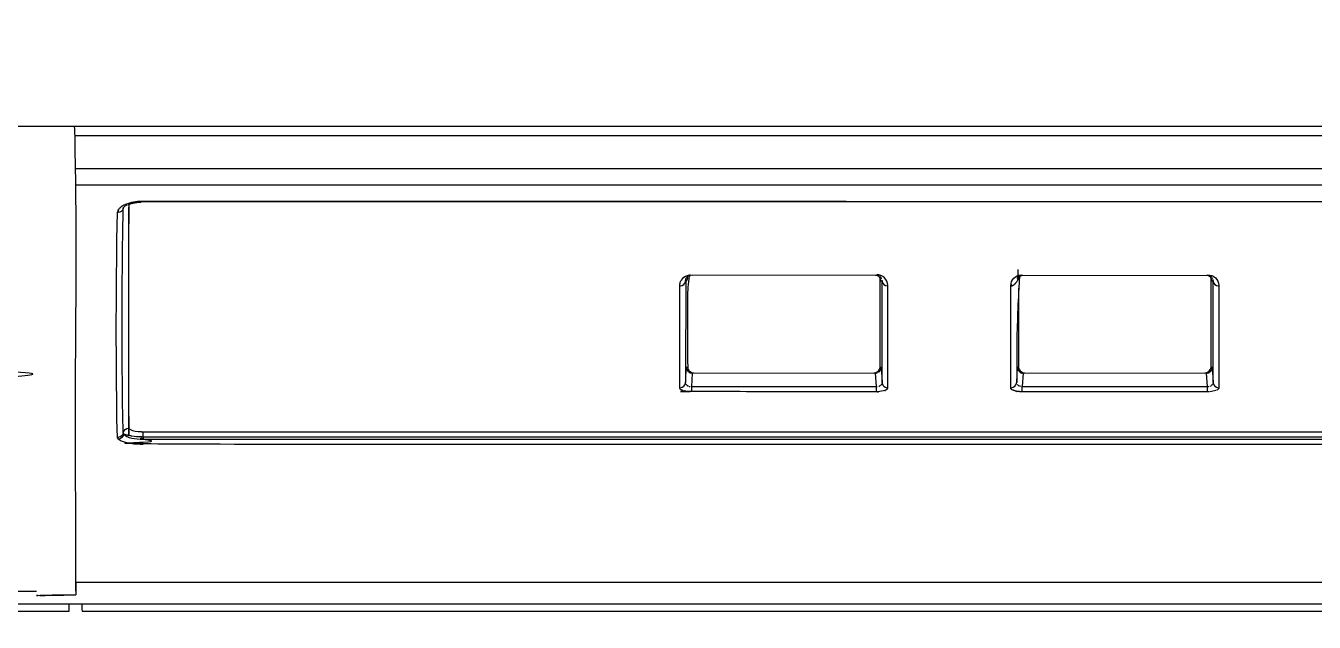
# Model space of a CAD drawing. Header units: millimetres. Extents: x 1291 to 5660, y 748 to 2981.
# Drawn here: x 3639.8 to 3705.2, y 1831.1 to 1861.4 of the extents above; entities that cross this region are included whole.
import ezdxf

# ---------------------------------------------------------------- set-up
doc = ezdxf.new("R2010")
doc.units = ezdxf.units.MM

msp = doc.modelspace()

# ---------------------------------------------------------------- linework, layer by layer
msp.add_line((3640.311, 1832.621), (3626.473, 1832.641))
for points in [[(3645.717, 1852.446), (3645.717, 1852.411)], [(3644.453, 1851.98), (3644.457, 1851.984), (3644.465, 1852.004), (3644.473, 1852.023), (3644.484, 1852.043), (3644.465, 1851.913), (3644.429, 1851.913)], [(3644.433, 1851.921), (3644.437, 1851.929)], [(3644.437, 1851.936), (3644.441, 1851.944)], [(3644.441, 1851.956), (3644.449, 1851.964)], [(3644.725, 1852.122), (3644.729, 1852.13)], [(3690.138, 1848.491), (3690.134, 1848.479), (3690.13, 1848.471), (3690.13, 1848.558), (3690.134, 1848.625), (3690.138, 1848.712), (3690.146, 1848.83), (3690.153, 1848.981)], [(3673.319, 1848.404), (3673.268, 1848.404), (3673.268, 1846.207), (3673.264, 1845.685), (3673.264, 1843.239)], [(3673.351, 1848.514), (3673.343, 1848.502), (3673.335, 1848.479), (3673.331, 1848.471), (3673.327, 1848.463), (3673.327, 1848.439), (3673.319, 1848.427)], [(3673.375, 1848.566), (3673.367, 1848.558), (3673.359, 1848.546), (3673.355, 1848.534)], [(3673.438, 1848.625), (3673.426, 1848.617), (3673.422, 1848.609), (3673.406, 1848.601)], [(3673.438, 1848.668), (3673.426, 1848.664)], [(3673.45, 1848.676), (3673.446, 1848.672)], [(3682.997, 1848.684), (3682.993, 1848.688), (3673.466, 1848.68), (3673.458, 1848.676)], [(3673.481, 1848.661), (3673.474, 1848.653), (3673.47, 1848.649)], [(3673.497, 1848.664), (3673.489, 1848.661)], [(3673.592, 1848.688), (3673.584, 1848.684)], [(3683.06, 1848.629), (3683.052, 1848.637), (3683.044, 1848.641), (3683.037, 1848.649)], [(3683.092, 1848.601), (3683.084, 1848.609), (3683.072, 1848.617)], [(3683.116, 1848.585), (3683.104, 1848.589)], [(3683.155, 1848.522), (3683.147, 1848.534), (3683.131, 1848.558), (3683.127, 1848.566), (3683.116, 1848.578)], [(3683.116, 1844.029), (3683.191, 1844.029), (3683.234, 1843.239), (3683.234, 1848.443)], [(3683.139, 1848.629), (3683.131, 1848.633)], [(3683.159, 1848.502), (3683.155, 1848.514)], [(3683.171, 1848.471), (3683.163, 1848.479), (3683.159, 1848.491)], [(3683.175, 1848.585), (3683.171, 1848.589), (3683.163, 1848.597)], [(3683.175, 1848.439), (3683.171, 1848.447)], [(3683.206, 1848.542), (3683.199, 1848.55), (3683.199, 1848.558), (3683.191, 1848.566)], [(3683.214, 1848.522), (3683.21, 1848.526), (3683.206, 1848.534)], [(3683.222, 1848.506), (3683.214, 1848.51)], [(3690.122, 1848.582), (3690.114, 1848.578), (3690.11, 1848.57), (3690.098, 1848.55), (3690.09, 1848.534)], [(3690.09, 1848.518), (3690.106, 1848.522)], [(3690.185, 1848.645), (3690.173, 1848.637), (3690.161, 1848.629), (3690.153, 1848.621), (3690.146, 1848.613), (3690.13, 1848.597)], [(3690.153, 1848.522), (3690.146, 1848.514), (3690.138, 1848.502)], [(3690.161, 1848.546), (3690.157, 1848.534)], [(3690.177, 1848.566), (3690.169, 1848.558)], [(3690.197, 1848.589), (3690.185, 1848.578)], [(3690.217, 1848.661), (3690.209, 1848.657), (3690.205, 1848.653)], [(3690.232, 1848.668), (3690.229, 1848.664)], [(3690.26, 1848.641), (3690.244, 1848.637), (3690.24, 1848.629)], [(3699.902, 1848.649), (3699.902, 1848.653), (3699.894, 1848.657), (3699.886, 1848.661), (3690.264, 1848.68)], [(3690.288, 1848.661), (3690.276, 1848.653)], [(3690.3, 1848.664), (3690.292, 1848.661)], [(3690.323, 1848.672), (3690.315, 1848.668)], [(3690.339, 1848.688), (3690.339, 1848.712)], [(3699.799, 1848.664), (3699.791, 1848.668)], [(3699.918, 1848.582), (3699.918, 1848.08), (3699.922, 1847.59), (3699.922, 1844.44), (3699.918, 1844.029), (3699.993, 1844.029), (3700.036, 1843.239), (3700.036, 1848.451), (3700.033, 1848.459)], [(3699.977, 1848.447), (3699.969, 1848.451)], [(3700.025, 1848.506), (3700.017, 1848.51)], [(3700.029, 1848.487), (3700.025, 1848.495)], [(3700.033, 1848.471), (3700.029, 1848.475)], [(3673.316, 1843.946), (3673.319, 1843.938), (3673.319, 1843.926), (3673.327, 1843.915)], [(3673.414, 1843.788), (3673.43, 1843.772)], [(3673.426, 1843.883), (3673.43, 1843.883)], [(3673.43, 1843.891), (3673.438, 1843.895)], [(3673.45, 1843.828), (3673.446, 1843.832), (3673.446, 1843.84), (3673.438, 1843.847)], [(3673.446, 1843.761), (3673.45, 1843.757)], [(3673.47, 1843.804), (3673.466, 1843.808), (3673.458, 1843.812)], [(3673.458, 1843.753), (3673.47, 1843.745), (3673.474, 1843.741), (3682.89, 1843.713)], [(3673.481, 1843.741), (3673.497, 1843.733)], [(3673.513, 1843.733), (3673.517, 1843.729), (3673.529, 1843.725)], [(3673.655, 1843.725), (3673.655, 1843.721)], [(3673.659, 1843.721), (3673.667, 1843.717), (3673.671, 1843.713)], [(3682.942, 1843.717), (3682.954, 1843.721)], [(3682.969, 1843.725), (3682.981, 1843.729), (3682.989, 1843.733)], [(3683.001, 1843.733), (3683.009, 1843.737)], [(3683.068, 1843.879), (3683.06, 1843.867), (3683.06, 1843.847), (3683.052, 1843.836), (3683.044, 1843.82), (3683.037, 1843.812), (3683.029, 1843.804)], [(3683.037, 1843.753), (3683.044, 1843.753)], [(3683.072, 1843.772), (3683.076, 1843.78), (3683.084, 1843.788), (3683.092, 1843.792), (3683.108, 1843.808), (3683.116, 1843.812)], [(3683.187, 1843.982), (3683.191, 1843.99)], [(3690.272, 1843.804), (3690.264, 1843.812), (3690.26, 1843.82), (3690.244, 1843.836), (3690.24, 1843.847), (3690.24, 1843.867), (3690.232, 1843.879)], [(3690.24, 1843.768), (3690.244, 1843.761), (3690.248, 1843.757), (3690.26, 1843.753), (3690.264, 1843.753), (3690.276, 1843.741), (3699.693, 1843.713)], [(3690.284, 1843.741), (3690.3, 1843.733)], [(3690.331, 1843.725), (3690.343, 1843.721)], [(3690.462, 1843.721), (3690.47, 1843.717), (3690.474, 1843.713)], [(3699.744, 1843.717), (3699.756, 1843.721)], [(3699.78, 1843.725), (3699.784, 1843.729), (3699.791, 1843.733)], [(3699.807, 1843.737), (3699.815, 1843.741), (3699.823, 1843.741), (3699.827, 1843.745), (3699.839, 1843.753), (3699.851, 1843.757)], [(3699.855, 1843.761), (3699.863, 1843.768)], [(3699.985, 1843.954), (3699.989, 1843.962), (3699.993, 1843.974)], [(3673.272, 1843.199), (3673.276, 1843.191)], [(3673.276, 1843.18), (3673.28, 1843.172)], [(3673.28, 1843.16), (3673.296, 1843.144), (3673.296, 1843.136), (3673.304, 1843.128)], [(3673.316, 1843.12), (3673.319, 1843.112), (3673.327, 1843.108), (3673.331, 1843.105)], [(3673.339, 1843.101), (3673.343, 1843.093)], [(3673.351, 1843.089), (3673.359, 1843.085), (3673.363, 1843.077), (3673.375, 1843.073), (3673.379, 1843.073), (3673.387, 1843.069), (3673.399, 1843.065)], [(3673.592, 1843.713), (3673.561, 1843.041), (3682.981, 1843.037), (3682.985, 1843.041)], [(3682.946, 1843.041), (3682.91, 1843.713)], [(3683.068, 1843.053), (3683.072, 1843.057), (3683.084, 1843.057), (3683.1, 1843.065), (3683.116, 1843.069), (3683.12, 1843.073)], [(3683.139, 1843.077), (3683.147, 1843.085)], [(3683.155, 1843.089), (3683.159, 1843.097), (3683.163, 1843.101)], [(3683.214, 1843.168), (3683.222, 1843.172)], [(3683.23, 1843.211), (3683.234, 1843.219)], [(3690.074, 1843.184), (3690.07, 1843.191)], [(3690.082, 1843.172), (3690.074, 1843.18)], [(3690.13, 1843.108), (3690.122, 1843.112), (3690.098, 1843.136), (3690.098, 1843.144)], [(3690.161, 1843.085), (3690.153, 1843.089), (3690.146, 1843.093)], [(3690.284, 1843.045), (3690.173, 1843.073)], [(3690.197, 1843.065), (3690.185, 1843.069)], [(3690.394, 1843.713), (3690.355, 1843.041), (3699.784, 1843.037), (3699.788, 1843.041)], [(3699.748, 1843.041), (3699.712, 1843.713)], [(3699.902, 1843.065), (3699.918, 1843.069), (3699.926, 1843.073)], [(3699.934, 1843.073), (3699.942, 1843.077), (3699.946, 1843.085), (3699.95, 1843.089), (3699.961, 1843.097)], [(3699.969, 1843.105), (3699.985, 1843.12)], [(3700.001, 1843.132), (3700.001, 1843.136), (3700.005, 1843.148), (3700.013, 1843.152), (3700.017, 1843.16)], [(3700.017, 1843.168), (3700.025, 1843.172)], [(3700.029, 1843.188), (3700.033, 1843.195)], [(3700.033, 1843.203), (3700.036, 1843.211)], [(3672.972, 1842.946), (3672.968, 1842.95)], [(3672.995, 1842.907), (3672.984, 1842.919)], [(3673.007, 1842.895), (3673.003, 1842.903)], [(3673.11, 1842.84), (3673.098, 1842.848), (3673.086, 1842.852), (3673.074, 1842.856), (3673.067, 1842.86), (3673.051, 1842.867), (3673.043, 1842.871), (3673.031, 1842.879), (3673.027, 1842.883), (3673.019, 1842.891)], [(3673.142, 1842.828), (3673.13, 1842.828), (3673.122, 1842.836)], [(3673.446, 1843.049), (3673.45, 1843.045), (3673.481, 1843.045), (3673.489, 1843.041)], [(3673.545, 1843.037), (3673.561, 1843.041), (3673.561, 1842.769)], [(3682.946, 1842.769), (3682.946, 1843.041), (3682.954, 1843.037)], [(3689.774, 1842.95), (3689.77, 1842.958)], [(3690.229, 1843.053), (3690.221, 1843.057), (3690.217, 1843.061), (3690.205, 1843.065)], [(3690.252, 1843.045), (3690.244, 1843.049)], [(3690.323, 1843.037), (3690.315, 1843.041)], [(3699.823, 1842.773), (3699.815, 1842.769), (3690.355, 1842.769), (3690.355, 1843.041), (3690.347, 1843.037)], [(3699.748, 1842.769), (3699.748, 1843.041), (3699.756, 1843.037)], [(3699.807, 1843.041), (3699.815, 1843.045)], [(3699.87, 1843.053), (3699.878, 1843.057), (3699.886, 1843.057)], [(3700.289, 1842.895), (3700.281, 1842.887), (3700.274, 1842.883), (3700.262, 1842.875), (3700.258, 1842.867), (3700.234, 1842.856), (3700.218, 1842.852)], [(3644.425, 1840.453), (3644.465, 1840.37), (3644.457, 1840.374), (3644.453, 1840.386), (3644.449, 1840.394), (3644.441, 1840.402)], [(3644.741, 1840.643), (3644.733, 1840.647), (3644.729, 1840.655), (3644.725, 1840.658)], [(3644.757, 1840.627), (3644.749, 1840.627), (3644.757, 1840.619), (3644.765, 1840.603), (3644.777, 1840.595), (3644.781, 1840.587), (3644.797, 1840.579), (3644.801, 1840.568), (3644.808, 1840.556)], [(3645.042, 1840.88), (3644.974, 1840.927), (3645.018, 1840.931)], [(3642.303, 1833.075), (3642.319, 1832.455)], [(3641.951, 1832.004), (3641.951, 1831.609), (3043.698, 1831.609), (3043.698, 1832.004)]]:
    msp.add_lwpolyline(points)
for points in [[(3644.437, 1840.41), (3644.433, 1840.421), (3644.429, 1840.429), (3644.425, 1840.433), (3644.425, 1840.453), (3644.401, 1841.366, -0.007779), (3644.401, 1850.51), (3644.425, 1851.877), (3644.425, 1851.897)], [(3644.725, 1840.666), (3644.718, 1840.674), (3644.718, 1840.69), (3644.694, 1841.599, -0.00714), (3644.694, 1850.731), (3644.718, 1852.098), (3644.718, 1852.106), (3644.725, 1852.11), (3644.718, 1852.098), (3644.714, 1852.083), (3644.718, 1852.118)], [(3683.009, 1848.661, 0.07213), (3682.922, 1848.684), (3682.91, 1848.688)], [(3690.122, 1848.538), (3690.146, 1848.57), (3690.177, 1848.605), (3690.221, 1848.661), (3690.177, 1848.028, 0.012412), (3690.07, 1844.681), (3690.07, 1843.239), (3690.106, 1844.029), (3690.185, 1844.029), (3690.177, 1848.028)]]:
    msp.add_lwpolyline(points, format="xyb")
msp.add_arc((3683.297, 1843.056), 0.251, 317.83735, 341.00419)
for points, weights, knots in [([(2945.95, 1884.577), (2945.953, 1882.787), (2945.956, 1880.997), (2945.958, 1879.207), (2945.01, 1866.048), (2950.586, 1853.9), (2963.397, 1849.237), (2963.617, 1849.172), (2963.837, 1849.106), (2964.057, 1849.04), (2964.108, 1849.027), (2964.159, 1849.014), (2964.211, 1849), (2964.594, 1848.89), (2965.855, 1848.728), (2966.033, 1849.245), (2966.035, 1849.264), (2966.038, 1849.282), (2966.04, 1849.301), (2966.042, 1849.324), (2966.043, 1849.348), (2966.044, 1849.372), (2966.084, 1850.217), (2966.116, 1851.063), (2966.155, 1851.909), (2966.156, 1851.943), (2966.158, 1851.977), (2966.159, 1852.012), (2966.164, 1852.075), (2966.17, 1852.138), (2966.175, 1852.201), (2966.479, 1854.79), (2971.324, 1855.564), (2973.165, 1855.9), (2973.455, 1855.943), (2973.745, 1855.987), (2974.035, 1856.03), (2974.16, 1856.047), (2974.285, 1856.065), (2974.41, 1856.082), (2975.461, 1856.209), (2976.517, 1856.275), (2977.575, 1856.279), (2977.712, 1856.279), (2977.849, 1856.279), (2977.986, 1856.279), (2978.143, 1856.277), (2978.3, 1856.274), (2978.456, 1856.271), (2979.717, 1856.258), (2980.978, 1856.249), (2982.238, 1856.244), (3233.894, 1856.244), (3485.55, 1856.244), (3737.206, 1856.244), (3738.465, 1856.249), (3739.724, 1856.258), (3740.983, 1856.271), (3741.143, 1856.274), (3741.302, 1856.277), (3741.461, 1856.279), (3741.596, 1856.279), (3741.73, 1856.279), (3741.864, 1856.279), (3742.92, 1856.275), (3743.974, 1856.209), (3745.022, 1856.082), (3745.146, 1856.065), (3745.269, 1856.047), (3745.393, 1856.03), (3745.683, 1855.988), (3745.973, 1855.946), (3746.263, 1855.904), (3748.128, 1855.56), (3752.945, 1854.797), (3753.273, 1852.201), (3753.278, 1852.138), (3753.283, 1852.075), (3753.289, 1852.012), (3753.291, 1851.955), (3753.294, 1851.898), (3753.297, 1851.842), (3753.32, 1850.996), (3753.376, 1850.154), (3753.403, 1849.313), (3753.406, 1849.309), (3753.409, 1849.305), (3753.411, 1849.301), (3753.411, 1849.282), (3753.411, 1849.264), (3753.411, 1849.245), (3753.613, 1848.724), (3754.834, 1848.89), (3755.233, 1849), (3755.286, 1849.014), (3755.338, 1849.027), (3755.391, 1849.04), (3755.606, 1849.104), (3755.82, 1849.169), (3756.035, 1849.234), (3770.3, 1854.624), (3774.612, 1867.514), (3773.493, 1881.866)], [1, 1, 1, 1, 1, 1, 1, 1, 1, 1, 1, 1, 1, 1, 1, 1, 1, 1, 1, 1, 1, 1, 1, 1, 1, 1, 1, 1, 1, 1, 1, 1, 1, 1, 1, 1, 1, 1, 1, 1, 0.998881785137, 0.998881785137, 1, 1, 1, 1, 1, 1, 1, 0.999996748619, 0.999996748619, 1, 1, 1, 1, 0.999996717854, 0.999996717854, 1, 1, 1, 1, 1, 1, 1, 0.998867150315, 0.998867150315, 1, 1, 1, 1, 1, 1, 1, 1, 1, 1, 1, 1, 1, 1, 1, 1, 1, 1, 1, 1, 1, 1, 1, 1, 1, 1, 1, 1, 1, 1, 1, 1, 1, 1, 1, 1, 1], [0, 0, 0, 0, 1, 1, 1, 2, 2, 2, 3, 3, 3, 4, 4, 4, 5, 5, 5, 6, 6, 6, 7, 7, 7, 8, 8, 8, 9, 9, 9, 10, 10, 10, 11, 11, 11, 12, 12, 12, 13, 13, 13, 13.115855, 13.115855, 13.115855, 14.115855, 14.115855, 14.115855, 15.115855, 15.115855, 15.115855, 15.122101, 15.122101, 15.122101, 16.122101, 16.122101, 16.122101, 16.128377, 16.128377, 16.128377, 17.128377, 17.128377, 17.128377, 18.128377, 18.128377, 18.128377, 18.244988, 18.244988, 18.244988, 19.244988, 19.244988, 19.244988, 20.244988, 20.244988, 20.244988, 21.244988, 21.244988, 21.244988, 22.244988, 22.244988, 22.244988, 23.244988, 23.244988, 23.244988, 24.244988, 24.244988, 24.244988, 25.244988, 25.244988, 25.244988, 26.244988, 26.244988, 26.244988, 27.244988, 27.244988, 27.244988, 28.244988, 28.244988, 28.244988, 29.244988, 29.244988, 29.244988, 30.244988, 30.244988, 30.244988, 30.244988]), ([(3745.777, 1855.777), (3745.69, 1855.78), (3745.603, 1855.783), (3745.516, 1855.785), (3743.708, 1855.825), (3741.899, 1855.833), (3740.09, 1855.809), (3739.978, 1855.806), (3739.866, 1855.804), (3739.754, 1855.801), (3739.721, 1855.8), (3739.688, 1855.799), (3739.656, 1855.797), (3739.488, 1855.797), (3739.321, 1855.793), (3739.154, 1855.785), (3738.959, 1855.785), (3738.764, 1855.785), (3738.569, 1855.785), (3737.83, 1855.77), (3737.091, 1855.789), (3736.352, 1855.773), (3704.992, 1855.773), (3673.632, 1855.773), (3642.271, 1855.773)], [1, 1, 1, 1, 0.99989810619, 0.99989810619, 1, 1, 1, 1, 1, 1, 1, 0.999814232888, 0.999814232888, 1, 1, 1, 1, 1, 1, 1, 1, 1, 1], [0, 0, 0, 0, 1, 1, 1, 1.034968, 1.034968, 1.034968, 2.034968, 2.034968, 2.034968, 3.034968, 3.034968, 3.034968, 3.082183, 3.082183, 3.082183, 4.082183, 4.082183, 4.082183, 5.082183, 5.082183, 5.082183, 6.082183, 6.082183, 6.082183, 6.082183]), ([(3645.042, 1840.884), (3645.039, 1840.885), (3645.036, 1840.886), (3645.034, 1840.888), (3645.031, 1840.89), (3645.028, 1840.893), (3645.026, 1840.896), (3645.024, 1840.897), (3645.023, 1840.898), (3645.022, 1840.9), (3645.021, 1840.902), (3645.019, 1840.905), (3645.018, 1840.907), (3645.018, 1840.915), (3645.018, 1840.923), (3645.018, 1840.931), (3645.01, 1841.233), (3645.002, 1841.534), (3644.994, 1841.836), (3644.943, 1844.869), (3644.943, 1847.903), (3644.994, 1850.937), (3645.002, 1851.391), (3645.01, 1851.846), (3645.018, 1852.3), (3644.992, 1852.292), (3644.965, 1852.284), (3644.939, 1852.276), (3644.96, 1852.284), (3644.981, 1852.292), (3645.002, 1852.3), (3645.192, 1852.363), (3645.429, 1852.411), (3645.626, 1852.411)], [1, 1, 1, 1, 1, 1, 1, 1, 1, 1, 1, 1, 1, 1, 1, 1, 1, 1, 1, 0.999904415175, 0.999904415175, 1, 1, 1, 1, 1, 1, 1, 1, 1, 1, 1, 1, 1], [0, 0, 0, 0, 1, 1, 1, 2, 2, 2, 3, 3, 3, 4, 4, 4, 5, 5, 5, 6, 6, 6, 6.033868, 6.033868, 6.033868, 7.033868, 7.033868, 7.033868, 8.033868, 8.033868, 8.033868, 9.033868, 9.033868, 9.033868, 10.033868, 10.033868, 10.033868, 10.033868]), ([(3690.355, 1842.769), (3690.298, 1842.769), (3690.241, 1842.773), (3690.185, 1842.781), (3690.175, 1842.781), (3690.164, 1842.781), (3690.153, 1842.781), (3690.115, 1842.788), (3690.077, 1842.796), (3690.039, 1842.804), (3690.032, 1842.806), (3690.026, 1842.807), (3690.019, 1842.808), (3690.015, 1842.808), (3690.011, 1842.808), (3690.007, 1842.808), (3690.002, 1842.811), (3689.997, 1842.813), (3689.991, 1842.816), (3689.961, 1842.827), (3689.931, 1842.837), (3689.901, 1842.848), (3689.897, 1842.849), (3689.893, 1842.85), (3689.889, 1842.852), (3689.862, 1842.866), (3689.836, 1842.881), (3689.81, 1842.895), (3689.808, 1842.898), (3689.807, 1842.9), (3689.806, 1842.903), (3689.803, 1842.904), (3689.8, 1842.906), (3689.798, 1842.907), (3689.795, 1842.91), (3689.793, 1842.912), (3689.79, 1842.915), (3689.787, 1842.916), (3689.785, 1842.918), (3689.782, 1842.919), (3689.782, 1842.921), (3689.782, 1842.924), (3689.782, 1842.927), (3689.779, 1842.929), (3689.777, 1842.932), (3689.774, 1842.935), (3689.771, 1844.672), (3689.769, 1846.409), (3689.766, 1848.147), (3689.781, 1848.148), (3689.795, 1848.149), (3689.81, 1848.151), (3689.98, 1848.182), (3690.138, 1848.439), (3690.193, 1848.585), (3690.202, 1848.61), (3690.211, 1848.636), (3690.221, 1848.661)], [1, 0.99850384045, 0.99850384045, 1, 1, 1, 1, 1, 1, 1, 1, 1, 1, 1, 1, 1, 1, 1, 1, 1, 1, 1, 1, 1, 1, 1, 1, 1, 1, 1, 1, 1, 1, 1, 1, 1, 1, 1, 1, 1, 1, 1, 1, 1, 1, 1, 1, 1, 1, 1, 1, 1, 1, 1, 1, 1, 1, 1], [0, 0, 0, 0, 0.134017, 0.134017, 0.134017, 1.134017, 1.134017, 1.134017, 2.134017, 2.134017, 2.134017, 3.134017, 3.134017, 3.134017, 4.134017, 4.134017, 4.134017, 5.134017, 5.134017, 5.134017, 6.134017, 6.134017, 6.134017, 7.134017, 7.134017, 7.134017, 8.134017, 8.134017, 8.134017, 9.134017, 9.134017, 9.134017, 10.134017, 10.134017, 10.134017, 11.134017, 11.134017, 11.134017, 12.134017, 12.134017, 12.134017, 13.134017, 13.134017, 13.134017, 14.134017, 14.134017, 14.134017, 15.134017, 15.134017, 15.134017, 16.134017, 16.134017, 16.134017, 17.134017, 17.134017, 17.134017, 18.134017, 18.134017, 18.134017, 18.134017]), ([(3638.897, 1833.079), (3638.865, 1834.047), (3638.877, 1835.02), (3638.869, 1835.988), (3638.869, 1837.771), (3638.869, 1839.555), (3638.869, 1841.338), (3638.87, 1841.454), (3638.872, 1841.57), (3638.873, 1841.686), (3638.873, 1842.45), (3638.873, 1843.214), (3638.873, 1843.978), (3425.036, 1843.978), (3211.198, 1843.978), (2997.361, 1843.978), (2997.361, 1843.841), (2997.361, 1843.704), (2997.361, 1843.567), (2997.362, 1843.434), (2997.364, 1843.301), (2997.365, 1843.168), (2997.365, 1842.446), (2997.365, 1841.724), (2997.365, 1841.002), (2997.366, 1840.89), (2997.368, 1840.778), (2997.369, 1840.666), (2997.369, 1839.107), (2997.369, 1837.547), (2997.369, 1835.988), (2997.37, 1835.018), (2997.36, 1834.049), (2997.341, 1833.079), (2997.339, 1833.036), (2997.336, 1832.992), (2997.333, 1832.949), (3211.219, 1832.953), (3425.106, 1832.957), (3638.992, 1832.961)], [1, 1, 1, 1, 1, 1, 1, 1, 1, 1, 1, 1, 1, 1, 1, 1, 1, 1, 1, 1, 1, 1, 1, 1, 1, 1, 1, 1, 1, 1, 1, 0.999965393649, 0.999965393649, 1, 1, 1, 1, 1, 1, 1], [0, 0, 0, 0, 1, 1, 1, 2, 2, 2, 3, 3, 3, 4, 4, 4, 5, 5, 5, 6, 6, 6, 7, 7, 7, 8, 8, 8, 9, 9, 9, 10, 10, 10, 10.020378, 10.020378, 10.020378, 11.020378, 11.020378, 11.020378, 12.020378, 12.020378, 12.020378, 12.020378]), ([(3699.874, 1843.772), (3699.876, 1843.775), (3699.877, 1843.778), (3699.878, 1843.78), (3699.881, 1843.783), (3699.884, 1843.786), (3699.886, 1843.788), (3699.89, 1843.789), (3699.894, 1843.791), (3699.898, 1843.792), (3699.899, 1843.795), (3699.901, 1843.797), (3699.902, 1843.8), (3699.942, 1843.832), (3699.934, 1843.82), (3699.95, 1843.859), (3699.951, 1843.863), (3699.952, 1843.867), (3699.953, 1843.871), (3699.956, 1843.875), (3699.959, 1843.879), (3699.961, 1843.883), (3699.973, 1843.905), (3699.981, 1843.929), (3699.985, 1843.954)], [1, 1, 1, 1, 1, 1, 1, 1, 1, 1, 1, 1, 1, 1, 1, 1, 1, 1, 1, 1, 1, 1, 0.992532724763, 0.992532724763, 1], [0, 0, 0, 0, 1, 1, 1, 2, 2, 2, 3, 3, 3, 4, 4, 4, 5, 5, 5, 6, 6, 6, 7, 7, 7, 7.299625, 7.299625, 7.299625, 7.299625]), ([(3683.483, 1842.887), (3683.455, 1842.875), (3683.448, 1842.86), (3683.412, 1842.852), (3683.408, 1842.849), (3683.404, 1842.846), (3683.4, 1842.844), (3683.396, 1842.841), (3683.392, 1842.838), (3683.388, 1842.836), (3683.383, 1842.835), (3683.378, 1842.833), (3683.372, 1842.832), (3683.268, 1842.8), (3683.161, 1842.78), (3683.052, 1842.773), (3683.043, 1842.773), (3683.034, 1842.773), (3683.025, 1842.773), (3683.021, 1842.771), (3683.017, 1842.77), (3683.013, 1842.769), (3679.792, 1842.773), (3676.572, 1842.777), (3673.351, 1842.781), (3673.345, 1842.782), (3673.338, 1842.783), (3673.331, 1842.784), (3673.294, 1842.792), (3673.258, 1842.8), (3673.221, 1842.808), (3673.215, 1842.808), (3673.21, 1842.808), (3673.205, 1842.808), (3673.2, 1842.811), (3673.194, 1842.813), (3673.189, 1842.816), (3673.184, 1842.817), (3673.179, 1842.819), (3673.173, 1842.82)], [1, 1, 1, 1, 1, 1, 1, 1, 1, 1, 1, 1, 1, 0.995677077701, 0.995677077701, 1, 1, 1, 1, 1, 1, 1, 1, 1, 1, 1, 1, 1, 1, 1, 1, 1, 1, 1, 1, 1, 1, 1, 1, 1], [0, 0, 0, 0, 1, 1, 1, 2, 2, 2, 3, 3, 3, 4, 4, 4, 4.227884, 4.227884, 4.227884, 5.227884, 5.227884, 5.227884, 6.227884, 6.227884, 6.227884, 7.227884, 7.227884, 7.227884, 8.227884, 8.227884, 8.227884, 9.227884, 9.227884, 9.227884, 10.227884, 10.227884, 10.227884, 11.227884, 11.227884, 11.227884, 12.227884, 12.227884, 12.227884, 12.227884]), ([(3749.764, 1840.591), (3749.803, 1840.473), (3749.882, 1840.406), (3750.001, 1840.37), (3750.013, 1840.37), (3750.025, 1840.37), (3750.036, 1840.37), (3750.034, 1840.366), (3750.031, 1840.362), (3750.029, 1840.358), (3750.025, 1840.356), (3750.021, 1840.353), (3750.017, 1840.35), (3749.977, 1840.283), (3749.744, 1840.208), (3749.669, 1840.192), (3749.661, 1840.19), (3749.653, 1840.187), (3749.645, 1840.184), (3749.632, 1840.182), (3749.619, 1840.179), (3749.606, 1840.176), (3749.393, 1840.129), (3749.176, 1840.104), (3748.958, 1840.101), (3748.942, 1840.1), (3748.926, 1840.099), (3748.91, 1840.097), (3714.514, 1840.097), (3680.118, 1840.097), (3645.721, 1840.097), (3645.721, 1840.187), (3645.721, 1840.276), (3645.721, 1840.366), (3645.724, 1840.402), (3645.727, 1840.437), (3645.729, 1840.473), (3645.729, 1840.564), (3645.729, 1840.655), (3645.729, 1840.745)], [1, 1, 1, 1, 1, 1, 1, 1, 1, 1, 1, 1, 1, 1, 1, 1, 1, 1, 1, 1, 1, 1, 0.996583515563, 0.996583515563, 1, 1, 1, 1, 1, 1, 1, 1, 1, 1, 1, 1, 1, 1, 1, 1], [0, 0, 0, 0, 1, 1, 1, 2, 2, 2, 3, 3, 3, 4, 4, 4, 5, 5, 5, 6, 6, 6, 7, 7, 7, 7.202566, 7.202566, 7.202566, 8.202566, 8.202566, 8.202566, 9.202566, 9.202566, 9.202566, 10.202566, 10.202566, 10.202566, 11.202566, 11.202566, 11.202566, 12.202566, 12.202566, 12.202566, 12.202566])]:
    msp.add_rational_spline(points, weights, degree=3, knots=knots)
for points, knots in [([(3642.311, 1832.637), (3642.311, 1832.783), (3642.311, 1832.929), (3642.311, 1833.075), (3642.308, 1833.273), (3642.306, 1833.47), (3642.303, 1833.668), (3642.303, 1834.929), (3642.303, 1836.189), (3642.303, 1837.45), (3642.236, 1842.978), (3642.398, 1848.558), (3642.295, 1854.074), (3642.295, 1854.086), (3642.295, 1854.098), (3642.295, 1854.11), (3642.287, 1854.664), (3642.279, 1855.219), (3642.271, 1855.773), (3642.264, 1855.93), (3642.256, 1856.087), (3642.248, 1856.244)], [0, 0, 0, 0, 1, 1, 1, 2, 2, 2, 3, 3, 3, 4, 4, 4, 5, 5, 5, 6, 6, 6, 7, 7, 7, 7]), ([(3639.177, 1844.219), (3639.169, 1844.108), (3639.039, 1843.982), (3638.921, 1843.982), (3638.905, 1843.98), (3638.889, 1843.979), (3638.873, 1843.978), (3638.876, 1844.236), (3638.878, 1844.494), (3638.881, 1844.752), (3638.885, 1847.214), (3638.909, 1849.676), (3638.913, 1852.138), (3638.915, 1852.495), (3638.918, 1852.852), (3638.921, 1853.209), (3638.921, 1853.514), (3638.921, 1853.82), (3638.921, 1854.126), (3638.922, 1854.152), (3638.923, 1854.178), (3638.924, 1854.205), (3638.924, 1854.342), (3638.924, 1854.479), (3638.924, 1854.616), (3425.041, 1854.614), (3211.158, 1854.613), (2997.274, 1854.612), (2997.273, 1854.61), (2997.272, 1854.609), (2997.27, 1854.608), (2997.183, 1854.6), (2997.171, 1854.58), (2997.1, 1854.529)], [0, 0, 0, 0, 1, 1, 1, 2, 2, 2, 3, 3, 3, 4, 4, 4, 5, 5, 5, 6, 6, 6, 7, 7, 7, 8, 8, 8, 9, 9, 9, 10, 10, 10, 11, 11, 11, 11]), ([(3642.295, 1854.11), (3674.448, 1854.11), (3706.601, 1854.11), (3738.755, 1854.11), (3738.976, 1854.107), (3739.197, 1854.105), (3739.418, 1854.102), (3742.71, 1854.161), (3750.997, 1852.581), (3751.795, 1848.57), (3751.8, 1848.487), (3751.805, 1848.404), (3751.811, 1848.321), (3751.805, 1848.279), (3751.8, 1848.236), (3751.795, 1848.194), (3751.704, 1847.799), (3751.348, 1847.511), (3750.957, 1847.467), (3750.908, 1847.463), (3750.86, 1847.459), (3750.811, 1847.455)], [0, 0, 0, 0, 1, 1, 1, 2, 2, 2, 3, 3, 3, 4, 4, 4, 5, 5, 5, 6, 6, 6, 7, 7, 7, 7]), ([(2993.927, 1853.276), (2989.514, 1853.276), (2985.102, 1853.276), (2980.689, 1853.276), (2980.48, 1853.273), (2980.27, 1853.271), (2980.061, 1853.268), (2976.82, 1853.323), (2969.297, 1851.636), (2968.649, 1847.704), (2968.645, 1847.621), (2968.641, 1847.538), (2968.637, 1847.455), (2968.637, 1842.305), (2968.637, 1837.155), (2968.637, 1832.004), (3229.36, 1832.004), (3490.084, 1832.004), (3750.807, 1832.004), (3750.807, 1832.883), (3750.807, 1833.762), (3750.807, 1834.64), (3750.808, 1834.719), (3750.81, 1834.798), (3750.811, 1834.877), (3750.811, 1839.07), (3750.811, 1843.263), (3750.811, 1847.455), (3750.807, 1847.54), (3750.803, 1847.624), (3750.799, 1847.708), (3750.119, 1851.652), (3742.635, 1853.32), (3739.383, 1853.268), (3739.173, 1853.271), (3738.964, 1853.273), (3738.755, 1853.276), (3706.607, 1853.276), (3674.459, 1853.276), (3642.311, 1853.276)], [0, 0, 0, 0, 1, 1, 1, 2, 2, 2, 3, 3, 3, 4, 4, 4, 5, 5, 5, 6, 6, 6, 7, 7, 7, 8, 8, 8, 9, 9, 9, 10, 10, 10, 11, 11, 11, 12, 12, 12, 13, 13, 13, 13]), ([(3645.67, 1852.442), (3645.686, 1852.444), (3645.702, 1852.445), (3645.717, 1852.446), (3676.074, 1852.446), (3706.43, 1852.446), (3736.787, 1852.446), (3736.987, 1852.445), (3737.187, 1852.444), (3737.387, 1852.442), (3740.726, 1852.45), (3748.4, 1851.348), (3749.981, 1847.85), (3750.007, 1847.77), (3750.034, 1847.69), (3750.06, 1847.609), (3750.068, 1847.575), (3750.076, 1847.541), (3750.084, 1847.507), (3750.23, 1845.566), (3750.092, 1843.018), (3750.092, 1841.022), (3750.089, 1840.832), (3750.087, 1840.643), (3750.084, 1840.453), (3750.068, 1840.453), (3750.052, 1840.453), (3750.036, 1840.453), (3749.906, 1840.489), (3749.847, 1840.528), (3749.791, 1840.655)], [0, 0, 0, 0, 1, 1, 1, 2, 2, 2, 3, 3, 3, 4, 4, 4, 5, 5, 5, 6, 6, 6, 7, 7, 7, 8, 8, 8, 9, 9, 9, 10, 10, 10, 10]), ([(3749.744, 1847.807), (3749.741, 1847.806), (3749.739, 1847.804), (3749.736, 1847.803), (3749.714, 1847.879), (3749.691, 1847.956), (3749.669, 1848.032), (3748.262, 1851.344), (3740.446, 1852.478), (3737.375, 1852.411), (3706.765, 1852.421), (3676.154, 1852.432), (3645.543, 1852.442), (3645.271, 1852.419), (3644.986, 1852.371), (3644.741, 1852.245), (3644.714, 1852.229), (3644.686, 1852.213), (3644.658, 1852.197), (3644.599, 1852.158), (3644.548, 1852.11), (3644.5, 1852.059)], [0, 0, 0, 0, 1, 1, 1, 2, 2, 2, 3, 3, 3, 4, 4, 4, 5, 5, 5, 6, 6, 6, 7, 7, 7, 7]), ([(3644.733, 1852.13), (3644.735, 1852.133), (3644.736, 1852.135), (3644.737, 1852.138), (3644.745, 1852.174), (3644.887, 1852.253), (3644.915, 1852.268)], [0, 0, 0, 0, 1, 1, 1, 2, 2, 2, 2]), ([(3644.714, 1852.063), (3644.67, 1851.968), (3644.575, 1851.885), (3644.465, 1851.881), (3644.451, 1851.88), (3644.438, 1851.878), (3644.425, 1851.877)], [0, 0, 0, 0, 1, 1, 1, 2, 2, 2, 2]), ([(3672.98, 1842.935), (3672.977, 1842.936), (3672.974, 1842.937), (3672.972, 1842.939), (3672.969, 1844.685), (3672.966, 1846.432), (3672.964, 1848.178), (3672.966, 1848.2), (3672.969, 1848.221), (3672.972, 1848.242), (3672.974, 1848.252), (3672.977, 1848.263), (3672.98, 1848.273), (3672.982, 1848.284), (3672.985, 1848.294), (3672.988, 1848.305), (3672.99, 1848.317), (3672.993, 1848.329), (3672.995, 1848.34), (3673.006, 1848.362), (3673.017, 1848.383), (3673.027, 1848.404), (3673.032, 1848.413), (3673.038, 1848.422), (3673.043, 1848.431), (3673.051, 1848.443), (3673.059, 1848.455), (3673.067, 1848.467), (3673.069, 1848.472), (3673.072, 1848.477), (3673.074, 1848.483), (3673.08, 1848.488), (3673.085, 1848.493), (3673.09, 1848.499), (3673.094, 1848.504), (3673.098, 1848.509), (3673.102, 1848.514), (3673.189, 1848.625), (3673.323, 1848.688), (3673.458, 1848.708), (3673.47, 1848.709), (3673.481, 1848.711), (3673.493, 1848.712)], [0, 0, 0, 0, 1, 1, 1, 2, 2, 2, 3, 3, 3, 4, 4, 4, 5, 5, 5, 6, 6, 6, 7, 7, 7, 8, 8, 8, 9, 9, 9, 10, 10, 10, 11, 11, 11, 12, 12, 12, 13, 13, 13, 14, 14, 14, 14]), ([(3672.964, 1842.974), (3672.978, 1842.975), (3672.993, 1842.977), (3673.007, 1842.978), (3673.118, 1842.982), (3673.248, 1843.097), (3673.26, 1843.203), (3673.262, 1843.215), (3673.263, 1843.227), (3673.264, 1843.239), (3673.277, 1843.502), (3673.29, 1843.766), (3673.304, 1844.029), (3673.331, 1844.029), (3673.359, 1844.029), (3673.387, 1844.029), (3673.385, 1844.166), (3673.384, 1844.303), (3673.383, 1844.44), (3673.383, 1845.49), (3673.383, 1846.54), (3673.383, 1847.59), (3673.384, 1847.753), (3673.385, 1847.916), (3673.387, 1848.08), (3673.41, 1848.269), (3673.434, 1848.459), (3673.458, 1848.649)], [0, 0, 0, 0, 1, 1, 1, 2, 2, 2, 3, 3, 3, 4, 4, 4, 5, 5, 5, 6, 6, 6, 7, 7, 7, 8, 8, 8, 9, 9, 9, 9]), ([(3672.964, 1848.147), (3672.978, 1848.147), (3672.993, 1848.147), (3673.007, 1848.147), (3673.114, 1848.151), (3673.252, 1848.261), (3673.26, 1848.364), (3673.263, 1848.377), (3673.265, 1848.391), (3673.268, 1848.404), (3673.267, 1848.409), (3673.265, 1848.414), (3673.264, 1848.419), (3673.265, 1848.423), (3673.267, 1848.427), (3673.268, 1848.431), (3673.272, 1848.479), (3673.28, 1848.526), (3673.304, 1848.57), (3673.306, 1848.572), (3673.309, 1848.575), (3673.312, 1848.578), (3673.314, 1848.579), (3673.317, 1848.58), (3673.319, 1848.582), (3673.351, 1848.621), (3673.347, 1848.613), (3673.383, 1848.645)], [0, 0, 0, 0, 1, 1, 1, 2, 2, 2, 3, 3, 3, 4, 4, 4, 5, 5, 5, 6, 6, 6, 7, 7, 7, 8, 8, 8, 9, 9, 9, 9]), ([(3683.116, 1848.582), (3683.116, 1848.092), (3683.116, 1847.602), (3683.116, 1847.112), (3683.117, 1846.955), (3683.118, 1846.798), (3683.12, 1846.641), (3683.12, 1846.047), (3683.12, 1845.453), (3683.12, 1844.859), (3683.118, 1844.719), (3683.117, 1844.58), (3683.116, 1844.44), (3683.116, 1844.287), (3683.116, 1844.135), (3683.116, 1843.982), (3683.104, 1843.847), (3682.993, 1843.733), (3682.859, 1843.717), (3682.846, 1843.716), (3682.832, 1843.714), (3682.819, 1843.713)], [0, 0, 0, 0, 1, 1, 1, 2, 2, 2, 3, 3, 3, 4, 4, 4, 5, 5, 5, 6, 6, 6, 7, 7, 7, 7]), ([(3683.234, 1843.239), (3683.235, 1843.227), (3683.237, 1843.215), (3683.238, 1843.203), (3683.274, 1843.073), (3683.361, 1842.998), (3683.491, 1842.978), (3683.505, 1842.977), (3683.52, 1842.975), (3683.534, 1842.974), (3683.534, 1844.698), (3683.534, 1846.423), (3683.534, 1848.147), (3683.533, 1848.157), (3683.532, 1848.168), (3683.53, 1848.178), (3683.523, 1848.475), (3683.262, 1848.724), (3682.965, 1848.712), (3682.965, 1848.704), (3682.965, 1848.696), (3682.965, 1848.688)], [0, 0, 0, 0, 1, 1, 1, 2, 2, 2, 3, 3, 3, 4, 4, 4, 5, 5, 5, 6, 6, 6, 7, 7, 7, 7]), ([(3683.08, 1848.661), (3683.077, 1848.662), (3683.075, 1848.663), (3683.072, 1848.664), (3683.071, 1848.666), (3683.069, 1848.667), (3683.068, 1848.668), (3683.066, 1848.67), (3683.063, 1848.671), (3683.06, 1848.672), (3683.044, 1848.676), (3683.029, 1848.68), (3683.013, 1848.684)], [0, 0, 0, 0, 1, 1, 1, 2, 2, 2, 3, 3, 3, 4, 4, 4, 4]), ([(3683.175, 1848.404), (3683.195, 1848.404), (3683.214, 1848.404), (3683.234, 1848.404), (3683.235, 1848.391), (3683.237, 1848.377), (3683.238, 1848.364), (3683.27, 1848.242), (3683.372, 1848.167), (3683.491, 1848.147), (3683.505, 1848.147), (3683.52, 1848.147), (3683.534, 1848.147)], [0, 0, 0, 0, 1, 1, 1, 2, 2, 2, 3, 3, 3, 4, 4, 4, 4]), ([(3690.394, 1848.688), (3690.391, 1848.687), (3690.387, 1848.686), (3690.383, 1848.684), (3690.367, 1848.68), (3690.351, 1848.68), (3690.331, 1848.676)], [0, 0, 0, 0, 1, 1, 1, 2, 2, 2, 2]), ([(3699.788, 1848.668), (3699.785, 1848.67), (3699.782, 1848.671), (3699.78, 1848.672), (3699.777, 1848.674), (3699.774, 1848.675), (3699.772, 1848.676), (3699.756, 1848.68), (3699.74, 1848.68), (3699.72, 1848.684), (3699.718, 1848.686), (3699.715, 1848.687), (3699.712, 1848.688)], [0, 0, 0, 0, 1, 1, 1, 2, 2, 2, 3, 3, 3, 4, 4, 4, 4]), ([(3699.768, 1848.688), (3699.768, 1848.696), (3699.768, 1848.704), (3699.768, 1848.712), (3700.064, 1848.72), (3700.325, 1848.471), (3700.333, 1848.178), (3700.334, 1848.168), (3700.335, 1848.157), (3700.337, 1848.147), (3700.337, 1846.42), (3700.337, 1844.693), (3700.337, 1842.966), (3700.335, 1842.964), (3700.334, 1842.961), (3700.333, 1842.958)], [0, 0, 0, 0, 1, 1, 1, 2, 2, 2, 3, 3, 3, 4, 4, 4, 5, 5, 5, 5]), ([(3699.969, 1848.471), (3699.968, 1848.473), (3699.967, 1848.476), (3699.965, 1848.479), (3699.961, 1848.506), (3699.95, 1848.534), (3699.934, 1848.558), (3699.931, 1848.56), (3699.928, 1848.563), (3699.926, 1848.566), (3699.925, 1848.57), (3699.923, 1848.574), (3699.922, 1848.578), (3699.922, 1848.582), (3699.87, 1848.625), (3699.863, 1848.629), (3699.859, 1848.632), (3699.855, 1848.634), (3699.851, 1848.637), (3699.847, 1848.638), (3699.843, 1848.639), (3699.839, 1848.641), (3699.839, 1848.643), (3699.839, 1848.646), (3699.839, 1848.649)], [0, 0, 0, 0, 1, 1, 1, 2, 2, 2, 3, 3, 3, 4, 4, 4, 5, 5, 5, 6, 6, 6, 7, 7, 7, 8, 8, 8, 8]), ([(3700.017, 1848.526), (3700.015, 1848.529), (3700.014, 1848.531), (3700.013, 1848.534), (3699.997, 1848.55), (3700.009, 1848.558), (3699.977, 1848.585)], [0, 0, 0, 0, 1, 1, 1, 2, 2, 2, 2]), ([(3699.977, 1848.404), (3699.997, 1848.404), (3700.017, 1848.404), (3700.036, 1848.404), (3700.038, 1848.391), (3700.039, 1848.377), (3700.04, 1848.364), (3700.068, 1848.246), (3700.179, 1848.159), (3700.293, 1848.147), (3700.308, 1848.147), (3700.322, 1848.147), (3700.337, 1848.147)], [0, 0, 0, 0, 1, 1, 1, 2, 2, 2, 3, 3, 3, 4, 4, 4, 4]), ([(3690.485, 1843.713), (3690.47, 1843.714), (3690.454, 1843.716), (3690.438, 1843.717), (3690.288, 1843.749), (3690.217, 1843.836), (3690.185, 1843.982), (3690.185, 1844.773), (3690.185, 1845.565), (3690.185, 1846.357)], [0, 0, 0, 0, 1, 1, 1, 2, 2, 2, 3, 3, 3, 3]), ([(3673.327, 1843.903), (3673.33, 1843.899), (3673.333, 1843.895), (3673.335, 1843.891), (3673.337, 1843.888), (3673.338, 1843.886), (3673.339, 1843.883), (3673.341, 1843.879), (3673.342, 1843.875), (3673.343, 1843.871), (3673.367, 1843.836), (3673.363, 1843.84), (3673.391, 1843.808)], [0, 0, 0, 0, 1, 1, 1, 2, 2, 2, 3, 3, 3, 4, 4, 4, 4]), ([(3673.683, 1843.713), (3673.667, 1843.714), (3673.651, 1843.716), (3673.636, 1843.717), (3673.505, 1843.729), (3673.399, 1843.863), (3673.387, 1843.982), (3673.387, 1843.998), (3673.387, 1844.013), (3673.387, 1844.029)], [0, 0, 0, 0, 1, 1, 1, 2, 2, 2, 3, 3, 3, 3]), ([(3683.123, 1843.82), (3683.126, 1843.822), (3683.129, 1843.825), (3683.131, 1843.828), (3683.131, 1843.83), (3683.131, 1843.833), (3683.131, 1843.836), (3683.139, 1843.843), (3683.147, 1843.851), (3683.155, 1843.859), (3683.155, 1843.863), (3683.155, 1843.867), (3683.155, 1843.871), (3683.175, 1843.911), (3683.175, 1843.915), (3683.187, 1843.954)], [0, 0, 0, 0, 1, 1, 1, 2, 2, 2, 3, 3, 3, 4, 4, 4, 5, 5, 5, 5]), ([(3690.106, 1844.029), (3690.106, 1844.019), (3690.106, 1844.008), (3690.106, 1843.998), (3690.107, 1843.995), (3690.109, 1843.992), (3690.11, 1843.99), (3690.114, 1843.915), (3690.153, 1843.832), (3690.217, 1843.788), (3690.218, 1843.786), (3690.219, 1843.783), (3690.221, 1843.78), (3690.223, 1843.778), (3690.226, 1843.775), (3690.229, 1843.772)], [0, 0, 0, 0, 1, 1, 1, 2, 2, 2, 3, 3, 3, 4, 4, 4, 5, 5, 5, 5]), ([(3699.918, 1844.029), (3699.918, 1844.013), (3699.918, 1843.998), (3699.918, 1843.982), (3699.91, 1843.851), (3699.791, 1843.729), (3699.661, 1843.717), (3699.647, 1843.716), (3699.632, 1843.714), (3699.618, 1843.713)], [0, 0, 0, 0, 1, 1, 1, 2, 2, 2, 3, 3, 3, 3]), ([(3699.87, 1843.899), (3699.865, 1843.888), (3699.86, 1843.878), (3699.855, 1843.867), (3699.791, 1843.753), (3699.772, 1843.745), (3699.645, 1843.713)], [0, 0, 0, 0, 1, 1, 1, 2, 2, 2, 2]), ([(3689.766, 1842.974), (3689.779, 1842.975), (3689.793, 1842.977), (3689.806, 1842.978), (3689.932, 1842.986), (3690.035, 1843.085), (3690.063, 1843.203), (3690.065, 1843.215), (3690.068, 1843.227), (3690.07, 1843.239)], [0, 0, 0, 0, 1, 1, 1, 2, 2, 2, 3, 3, 3, 3]), ([(3700.036, 1843.239), (3700.038, 1843.227), (3700.039, 1843.215), (3700.04, 1843.203), (3700.064, 1843.085), (3700.175, 1842.99), (3700.293, 1842.978), (3700.308, 1842.977), (3700.322, 1842.975), (3700.337, 1842.974)], [0, 0, 0, 0, 1, 1, 1, 2, 2, 2, 3, 3, 3, 3]), ([(3700.187, 1842.836), (3700.084, 1842.808), (3699.981, 1842.781), (3699.874, 1842.777), (3699.868, 1842.775), (3699.861, 1842.774), (3699.855, 1842.773)], [0, 0, 0, 0, 1, 1, 1, 2, 2, 2, 2]), ([(3700.333, 1842.954), (3700.325, 1842.939), (3700.329, 1842.923), (3700.301, 1842.907), (3700.299, 1842.906), (3700.296, 1842.904), (3700.293, 1842.903)], [0, 0, 0, 0, 1, 1, 1, 2, 2, 2, 2]), ([(3749.74, 1840.619), (3749.736, 1840.618), (3749.732, 1840.616), (3749.728, 1840.615), (3749.726, 1840.614), (3749.723, 1840.612), (3749.72, 1840.611), (3749.718, 1840.608), (3749.715, 1840.606), (3749.712, 1840.603), (3749.708, 1840.603), (3749.705, 1840.603), (3749.701, 1840.603), (3749.697, 1840.601), (3749.693, 1840.598), (3749.689, 1840.595), (3749.685, 1840.594), (3749.681, 1840.593), (3749.677, 1840.591), (3749.674, 1840.591), (3749.672, 1840.591), (3749.669, 1840.591), (3749.666, 1840.59), (3749.664, 1840.589), (3749.661, 1840.587), (3749.653, 1840.585), (3749.645, 1840.582), (3749.637, 1840.579), (3749.594, 1840.568), (3749.55, 1840.556), (3749.507, 1840.544), (3749.498, 1840.543), (3749.489, 1840.541), (3749.479, 1840.54), (3749.47, 1840.539), (3749.461, 1840.537), (3749.452, 1840.536), (3749.442, 1840.533), (3749.433, 1840.531), (3749.424, 1840.528), (3749.23, 1840.504), (3749.041, 1840.477), (3748.843, 1840.477), (3748.831, 1840.475), (3748.819, 1840.474), (3748.808, 1840.473), (3714.43, 1840.473), (3680.052, 1840.473), (3645.674, 1840.473), (3645.663, 1840.474), (3645.653, 1840.475), (3645.642, 1840.477), (3645.622, 1840.44), (3645.603, 1840.403), (3645.583, 1840.366), (3680.028, 1840.366), (3714.473, 1840.366), (3748.918, 1840.366), (3749.143, 1840.374), (3749.602, 1840.421), (3749.748, 1840.619), (3749.752, 1840.622), (3749.756, 1840.624), (3749.76, 1840.627)], [0, 0, 0, 0, 1, 1, 1, 2, 2, 2, 3, 3, 3, 4, 4, 4, 5, 5, 5, 6, 6, 6, 7, 7, 7, 8, 8, 8, 9, 9, 9, 10, 10, 10, 11, 11, 11, 12, 12, 12, 13, 13, 13, 14, 14, 14, 15, 15, 15, 16, 16, 16, 17, 17, 17, 18, 18, 18, 19, 19, 19, 20, 20, 20, 21, 21, 21, 21]), ([(3645.049, 1840.872), (3645.208, 1840.773), (3645.445, 1840.753), (3645.626, 1840.749), (3645.633, 1840.748), (3645.64, 1840.747), (3645.646, 1840.745), (3680.021, 1840.745), (3714.397, 1840.745), (3748.772, 1840.745), (3748.772, 1840.655), (3748.772, 1840.564), (3748.772, 1840.473), (3748.775, 1840.437), (3748.777, 1840.402), (3748.78, 1840.366), (3748.78, 1840.276), (3748.78, 1840.187), (3748.78, 1840.097)], [0, 0, 0, 0, 1, 1, 1, 2, 2, 2, 3, 3, 3, 4, 4, 4, 5, 5, 5, 6, 6, 6, 6]), ([(3644.749, 1840.627), (3644.747, 1840.615), (3644.744, 1840.603), (3644.741, 1840.591), (3644.69, 1840.473), (3644.623, 1840.406), (3644.496, 1840.37)], [0, 0, 0, 0, 1, 1, 1, 2, 2, 2, 2]), ([(3645.642, 1840.477), (3645.476, 1840.477), (3645.314, 1840.496), (3645.148, 1840.52), (3645.14, 1840.52), (3645.132, 1840.52), (3645.125, 1840.52), (3645.118, 1840.523), (3645.111, 1840.525), (3645.105, 1840.528), (3645.097, 1840.529), (3645.089, 1840.531), (3645.081, 1840.532), (3645.034, 1840.536), (3644.99, 1840.548), (3644.943, 1840.556), (3644.938, 1840.558), (3644.932, 1840.561), (3644.927, 1840.564), (3644.919, 1840.565), (3644.911, 1840.566), (3644.903, 1840.568), (3644.868, 1840.583), (3644.848, 1840.587), (3644.808, 1840.595), (3644.804, 1840.598), (3644.801, 1840.601), (3644.797, 1840.603), (3644.794, 1840.604), (3644.791, 1840.606), (3644.789, 1840.607), (3644.785, 1840.608), (3644.781, 1840.61), (3644.777, 1840.611)], [0, 0, 0, 0, 1, 1, 1, 2, 2, 2, 3, 3, 3, 4, 4, 4, 5, 5, 5, 6, 6, 6, 7, 7, 7, 8, 8, 8, 9, 9, 9, 10, 10, 10, 11, 11, 11, 11]), ([(3644.824, 1840.548), (3644.83, 1840.544), (3644.835, 1840.54), (3644.84, 1840.536), (3644.845, 1840.533), (3644.851, 1840.531), (3644.856, 1840.528), (3644.887, 1840.512), (3644.927, 1840.493), (3644.955, 1840.481), (3644.961, 1840.477), (3644.968, 1840.473), (3644.974, 1840.469), (3644.984, 1840.466), (3644.993, 1840.464), (3645.002, 1840.461), (3645.009, 1840.458), (3645.015, 1840.456), (3645.022, 1840.453), (3645.18, 1840.406), (3645.389, 1840.37), (3645.551, 1840.37)], [0, 0, 0, 0, 1, 1, 1, 2, 2, 2, 3, 3, 3, 4, 4, 4, 5, 5, 5, 6, 6, 6, 7, 7, 7, 7]), ([(3751.834, 1834.652), (3751.825, 1834.443), (3751.816, 1834.233), (3751.807, 1834.024), (3751.802, 1833.978), (3751.796, 1833.931), (3751.791, 1833.885), (3751.716, 1833.478), (3751.36, 1833.142), (3750.949, 1833.087), (3750.902, 1833.083), (3750.854, 1833.079), (3750.807, 1833.075), (3714.642, 1833.075), (3678.476, 1833.075), (3642.311, 1833.075)], [0, 0, 0, 0, 1, 1, 1, 2, 2, 2, 3, 3, 3, 4, 4, 4, 5, 5, 5, 5]), ([(3641.315, 1832.455), (3640.762, 1832.447), (3640.311, 1832.431), (3640.311, 1832.419), (3640.311, 1832.411), (3640.762, 1832.411), (3641.315, 1832.419), (3641.861, 1832.431), (3642.311, 1832.447), (3642.311, 1832.455), (3642.311, 1832.467), (3641.861, 1832.467), (3641.315, 1832.455)], [0, 0, 0, 0, 1, 1, 1, 2, 2, 2, 3, 3, 3, 4, 4, 4, 4]), ([(3642.611, 1832.004), (3642.617, 1831.877), (3642.622, 1831.749), (3642.627, 1831.621), (3681.439, 1831.621), (3720.25, 1831.621), (3759.062, 1831.621), (3761.465, 1831.645), (3763.855, 1831.613), (3766.183, 1832.293)], [0, 0, 0, 0, 1, 1, 1, 2, 2, 2, 3, 3, 3, 3])]:
    msp.add_open_spline(points, degree=3, knots=knots)
for points in [[(3689.77, 1848.178), (3689.774, 1848.455), (3690.019, 1848.7), (3690.296, 1848.712)], [(3699.965, 1848.597), (3699.953, 1848.621), (3699.942, 1848.629), (3699.918, 1848.645)], [(3683.175, 1843.112), (3683.187, 1843.124), (3683.203, 1843.136), (3683.206, 1843.148)], [(3673.316, 1842.788), (3673.284, 1842.792), (3673.252, 1842.8), (3673.221, 1842.808)], [(3673.497, 1842.769), (3673.454, 1842.773), (3673.399, 1842.781), (3673.351, 1842.781)], [(3689.877, 1842.856), (3689.845, 1842.867), (3689.837, 1842.879), (3689.81, 1842.895)], [(3689.976, 1842.82), (3689.944, 1842.832), (3689.932, 1842.824), (3689.901, 1842.848)], [(3690.13, 1842.784), (3690.098, 1842.792), (3690.07, 1842.796), (3690.039, 1842.804)], [(3644.71, 1840.655), (3644.674, 1840.532), (3644.583, 1840.481), (3644.465, 1840.453)], [(3644.729, 1840.726), (3644.745, 1840.813), (3644.884, 1840.935), (3644.974, 1840.927)], [(3645.721, 1840.097), (3645.389, 1840.093), (3644.737, 1840.133), (3644.469, 1840.358)]]:
    msp.add_open_spline(points, degree=3)

doc.saveas('drawing.dxf')
